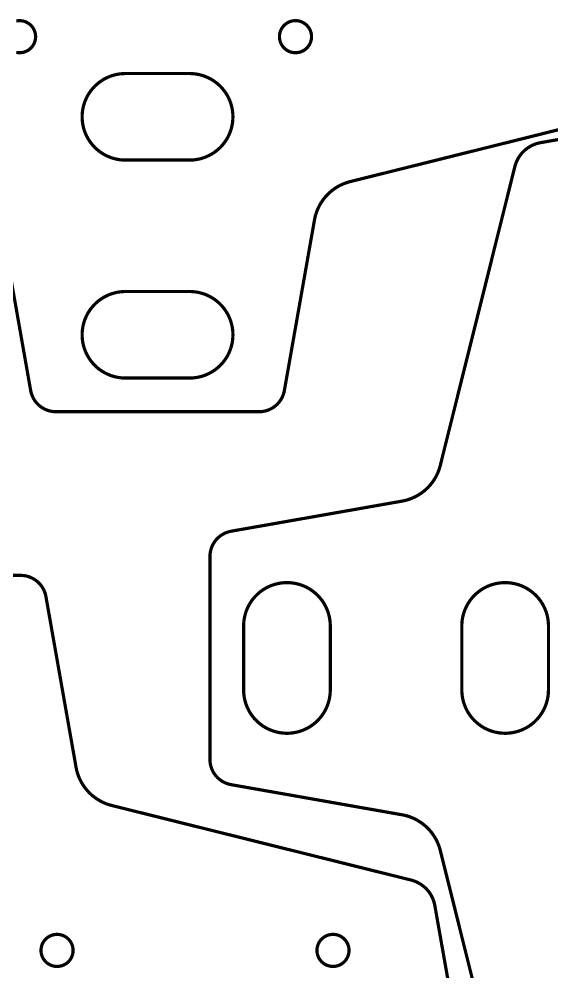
# Model space of a CAD drawing. Extents: x 0 to 1251, y 0 to 2501.
# Drawn here: x 766.7 to 932.8, y 1131.9 to 1429.2 of the extents above; entities that cross this region are included whole.
import ezdxf

# ---------------------------------------------------------------- set-up
doc = ezdxf.new("R2010")
doc.units = 0
doc.layers.get('0').update_dxf_attribs({"linetype": 'CONTINUOUS'})

msp = doc.modelspace()

# ---------------------------------------------------------------- linework, layer by layer
at = {"color": 0, "const_width": 1}
for points in [[(765.868, 1428.63), (766.365, 1428.69), (766.749, 1428.72), (766.876, 1428.72), (767.004, 1428.72), (767.387, 1428.69), (767.883, 1428.63), (768.363, 1428.5), (768.822, 1428.33), (769.26, 1428.11), (769.672, 1427.86), (770.057, 1427.58), (770.411, 1427.25), (770.735, 1426.9), (771.022, 1426.51), (771.272, 1426.1), (771.483, 1425.67), (771.651, 1425.21), (771.775, 1424.72), (771.85, 1424.24), (771.876, 1423.85), (771.876, 1423.72), (771.876, 1423.72), (771.876, 1423.6), (771.85, 1423.21), (771.775, 1422.71), (771.651, 1422.24), (771.483, 1421.78), (771.272, 1421.33), (771.022, 1420.93), (770.735, 1420.54), (770.411, 1420.18), (770.057, 1419.86), (769.672, 1419.57), (769.26, 1419.32), (768.822, 1419.11), (768.363, 1418.94), (767.883, 1418.82), (767.387, 1418.75), (767.004, 1418.72), (766.876, 1418.72), (766.749, 1418.72), (766.365, 1418.75), (765.868, 1418.82)], [(963.19, 1401.76), (869.939, 1378.51), (869.807, 1378.48), (869.414, 1378.37), (868.896, 1378.21), (868.385, 1378.03), (867.882, 1377.84), (867.387, 1377.62), (866.9, 1377.39), (866.422, 1377.14), (865.954, 1376.88), (865.496, 1376.6), (865.047, 1376.3), (864.61, 1375.99), (864.182, 1375.66), (863.768, 1375.31), (863.365, 1374.95), (862.974, 1374.57), (862.689, 1374.28), (862.597, 1374.18), (862.504, 1374.09), (862.233, 1373.78), (861.886, 1373.37), (861.554, 1372.94), (861.239, 1372.5), (860.94, 1372.05), (860.657, 1371.59), (860.392, 1371.13), (860.143, 1370.65), (859.911, 1370.16), (859.697, 1369.67), (859.501, 1369.17), (859.324, 1368.66), (859.164, 1368.14), (859.022, 1367.62), (858.899, 1367.09), (858.818, 1366.69), (858.794, 1366.56), (849.41, 1313.33), (849.379, 1313.16), (849.257, 1312.65), (849.047, 1311.98), (848.781, 1311.34), (848.46, 1310.72), (848.086, 1310.13), (847.662, 1309.58), (847.192, 1309.07), (846.808, 1308.71), (846.674, 1308.59), (846.539, 1308.48), (846.115, 1308.17), (845.526, 1307.79), (844.908, 1307.47), (844.267, 1307.2), (843.604, 1306.99), (842.925, 1306.84), (842.233, 1306.75), (841.707, 1306.72), (841.531, 1306.72), (778.221, 1306.72), (778.046, 1306.72), (777.519, 1306.75), (776.826, 1306.84), (776.147, 1306.99), (775.485, 1307.2), (774.843, 1307.47), (774.226, 1307.79), (773.636, 1308.17), (773.214, 1308.48), (773.079, 1308.59), (772.944, 1308.71), (772.561, 1309.07), (772.089, 1309.58), (771.667, 1310.13), (771.293, 1310.72), (770.972, 1311.34), (770.706, 1311.98), (770.494, 1312.65), (770.374, 1313.16), (770.343, 1313.33), (760.957, 1366.56)], [(921.253, 1076.59), (898.003, 1169.84), (897.969, 1169.97), (897.863, 1170.37), (897.703, 1170.88), (897.525, 1171.39), (897.329, 1171.9), (897.117, 1172.39), (896.885, 1172.88), (896.637, 1173.36), (896.372, 1173.83), (896.092, 1174.28), (895.793, 1174.73), (895.479, 1175.17), (895.15, 1175.6), (894.804, 1176.01), (894.444, 1176.42), (894.068, 1176.81), (893.778, 1177.09), (893.678, 1177.18), (893.579, 1177.28), (893.275, 1177.55), (892.858, 1177.89), (892.432, 1178.23), (891.993, 1178.54), (891.546, 1178.84), (891.086, 1179.12), (890.618, 1179.39), (890.142, 1179.64), (889.656, 1179.87), (889.161, 1180.08), (888.66, 1180.28), (888.151, 1180.46), (887.636, 1180.62), (887.114, 1180.76), (886.586, 1180.88), (886.186, 1180.96), (886.053, 1180.98), (832.825, 1190.37), (832.651, 1190.4), (832.139, 1190.52), (831.474, 1190.73), (830.831, 1191), (830.214, 1191.32), (829.628, 1191.69), (829.076, 1192.12), (828.561, 1192.59), (828.199, 1192.97), (828.086, 1193.11), (827.974, 1193.24), (827.658, 1193.66), (827.283, 1194.25), (826.963, 1194.87), (826.696, 1195.51), (826.488, 1196.18), (826.336, 1196.85), (826.244, 1197.55), (826.214, 1198.07), (826.214, 1198.25), (826.214, 1261.56), (826.214, 1261.73), (826.244, 1262.26), (826.336, 1262.95), (826.488, 1263.63), (826.696, 1264.29), (826.963, 1264.94), (827.283, 1265.55), (827.658, 1266.14), (827.974, 1266.57), (828.086, 1266.7), (828.199, 1266.84), (828.561, 1267.22), (829.076, 1267.69), (829.628, 1268.11), (830.214, 1268.49), (830.831, 1268.81), (831.474, 1269.07), (832.139, 1269.28), (832.651, 1269.41), (832.825, 1269.44), (886.053, 1278.82), (886.186, 1278.85), (886.586, 1278.93), (887.114, 1279.05), (887.636, 1279.19), (888.151, 1279.35), (888.66, 1279.53), (889.161, 1279.73), (889.656, 1279.94), (890.142, 1280.17), (890.618, 1280.42), (891.086, 1280.68), (891.546, 1280.97), (891.993, 1281.27), (892.432, 1281.58), (892.858, 1281.91), (893.275, 1282.26), (893.579, 1282.53), (893.678, 1282.63), (893.778, 1282.72), (894.068, 1283), (894.444, 1283.39), (894.804, 1283.8), (895.15, 1284.21), (895.479, 1284.64), (895.793, 1285.07), (896.092, 1285.52), (896.372, 1285.98), (896.637, 1286.45), (896.885, 1286.93), (897.117, 1287.42), (897.329, 1287.91), (897.525, 1288.41), (897.703, 1288.92), (897.863, 1289.44), (897.969, 1289.83), (898.003, 1289.97), (921.253, 1383.22), (921.297, 1383.39), (921.453, 1383.91), (921.701, 1384.59), (921.997, 1385.24), (922.34, 1385.87), (922.726, 1386.48), (923.154, 1387.05), (923.625, 1387.6), (924.004, 1387.99), (924.136, 1388.11), (924.268, 1388.23), (924.682, 1388.59), (925.258, 1389.01), (925.864, 1389.4), (926.494, 1389.75), (927.147, 1390.04), (927.821, 1390.29), (928.512, 1390.5), (929.042, 1390.61), (929.219, 1390.65), (973.214, 1398.4)], [(703.907, 1255.66), (767.217, 1255.66), (767.393, 1255.66), (767.919, 1255.63), (768.611, 1255.54), (769.29, 1255.39), (769.953, 1255.18), (770.594, 1254.91), (771.213, 1254.59), (771.801, 1254.22), (772.225, 1253.9), (772.36, 1253.79), (772.493, 1253.68), (772.878, 1253.32), (773.349, 1252.8), (773.772, 1252.25), (774.146, 1251.66), (774.467, 1251.05), (774.733, 1250.4), (774.943, 1249.74), (775.065, 1249.22), (775.096, 1249.05), (784.481, 1195.82), (784.504, 1195.69), (784.585, 1195.29), (784.708, 1194.76), (784.85, 1194.24), (785.01, 1193.73), (785.188, 1193.22), (785.383, 1192.71), (785.597, 1192.22), (785.829, 1191.73), (786.078, 1191.26), (786.343, 1190.79), (786.626, 1190.33), (786.925, 1189.88), (787.24, 1189.44), (787.572, 1189.02), (787.919, 1188.6), (788.19, 1188.3), (788.283, 1188.2), (788.375, 1188.1), (788.66, 1187.81), (789.051, 1187.43), (789.454, 1187.07), (789.868, 1186.73), (790.296, 1186.4), (790.733, 1186.08), (791.182, 1185.78), (791.64, 1185.5), (792.108, 1185.24), (792.586, 1184.99), (793.074, 1184.76), (793.568, 1184.55), (794.071, 1184.35), (794.582, 1184.17), (795.1, 1184.01), (795.493, 1183.91), (795.625, 1183.87), (888.876, 1160.62), (889.051, 1160.58), (889.571, 1160.42), (890.247, 1160.17), (890.901, 1159.88), (891.532, 1159.54), (892.136, 1159.15), (892.713, 1158.72), (893.258, 1158.25), (893.647, 1157.87), (893.771, 1157.74), (893.893, 1157.61), (894.244, 1157.19), (894.675, 1156.62), (895.063, 1156.01), (895.406, 1155.38), (895.703, 1154.73), (895.953, 1154.05), (896.154, 1153.36), (896.274, 1152.83), (896.304, 1152.66), (904.063, 1108.66)]]:
    msp.add_lwpolyline(points, dxfattribs=at)
for points in [[(857.876, 1423.72), (857.876, 1423.6), (857.85, 1423.21), (857.775, 1422.71), (857.651, 1422.24), (857.483, 1421.78), (857.272, 1421.33), (857.022, 1420.93), (856.735, 1420.54), (856.411, 1420.18), (856.057, 1419.86), (855.672, 1419.57), (855.26, 1419.32), (854.822, 1419.11), (854.363, 1418.94), (853.883, 1418.82), (853.387, 1418.75), (853.004, 1418.72), (852.876, 1418.72), (852.749, 1418.72), (852.365, 1418.75), (851.868, 1418.82), (851.389, 1418.94), (850.929, 1419.11), (850.493, 1419.32), (850.081, 1419.57), (849.696, 1419.86), (849.34, 1420.18), (849.018, 1420.54), (848.731, 1420.93), (848.479, 1421.33), (848.269, 1421.78), (848.101, 1422.24), (847.978, 1422.71), (847.901, 1423.21), (847.876, 1423.6), (847.876, 1423.72), (847.876, 1423.85), (847.901, 1424.24), (847.978, 1424.72), (848.101, 1425.21), (848.269, 1425.67), (848.479, 1426.1), (848.731, 1426.51), (849.018, 1426.9), (849.34, 1427.25), (849.696, 1427.58), (850.081, 1427.86), (850.493, 1428.11), (850.929, 1428.33), (851.389, 1428.5), (851.868, 1428.63), (852.365, 1428.69), (852.749, 1428.72), (852.876, 1428.72), (853.004, 1428.72), (853.387, 1428.69), (853.883, 1428.63), (854.363, 1428.5), (854.822, 1428.33), (855.26, 1428.11), (855.672, 1427.86), (856.057, 1427.58), (856.411, 1427.25), (856.735, 1426.9), (857.022, 1426.51), (857.272, 1426.1), (857.483, 1425.67), (857.651, 1425.21), (857.775, 1424.72), (857.85, 1424.24), (857.876, 1423.85), (857.876, 1423.72)], [(799.876, 1412.22), (799.651, 1412.22), (798.976, 1412.19), (798.088, 1412.1), (797.213, 1411.96), (796.354, 1411.75), (795.512, 1411.5), (794.693, 1411.18), (793.897, 1410.82), (793.126, 1410.42), (792.383, 1409.94), (791.672, 1409.44), (790.993, 1408.89), (790.35, 1408.29), (789.746, 1407.64), (789.182, 1406.96), (788.661, 1406.24), (788.297, 1405.67), (788.185, 1405.47), (788.072, 1405.28), (787.761, 1404.68), (787.393, 1403.86), (787.082, 1403.03), (786.828, 1402.18), (786.631, 1401.33), (786.489, 1400.46), (786.404, 1399.6), (786.376, 1398.72), (786.404, 1397.85), (786.489, 1396.97), (786.631, 1396.11), (786.828, 1395.25), (787.082, 1394.4), (787.393, 1393.58), (787.761, 1392.76), (788.072, 1392.17), (788.185, 1391.97), (788.297, 1391.78), (788.661, 1391.21), (789.182, 1390.49), (789.746, 1389.79), (790.35, 1389.15), (790.993, 1388.55), (791.672, 1388), (792.383, 1387.49), (793.126, 1387.03), (793.897, 1386.62), (794.693, 1386.26), (795.512, 1385.94), (796.354, 1385.69), (797.213, 1385.49), (798.088, 1385.34), (798.976, 1385.25), (799.651, 1385.22), (799.876, 1385.22), (819.876, 1385.22), (820.101, 1385.22), (820.775, 1385.25), (821.664, 1385.34), (822.539, 1385.49), (823.399, 1385.69), (824.239, 1385.94), (825.058, 1386.26), (825.856, 1386.62), (826.626, 1387.03), (827.368, 1387.49), (828.081, 1388), (828.758, 1388.55), (829.401, 1389.15), (830.007, 1389.79), (830.571, 1390.49), (831.092, 1391.21), (831.456, 1391.78), (831.568, 1391.97), (831.679, 1392.17), (831.992, 1392.76), (832.358, 1393.58), (832.669, 1394.4), (832.924, 1395.25), (833.122, 1396.11), (833.262, 1396.97), (833.347, 1397.85), (833.376, 1398.72), (833.347, 1399.6), (833.262, 1400.46), (833.122, 1401.33), (832.924, 1402.18), (832.669, 1403.03), (832.358, 1403.86), (831.992, 1404.68), (831.679, 1405.28), (831.568, 1405.47), (831.456, 1405.67), (831.092, 1406.24), (830.571, 1406.96), (830.007, 1407.64), (829.401, 1408.29), (828.758, 1408.89), (828.081, 1409.44), (827.368, 1409.94), (826.626, 1410.42), (825.856, 1410.82), (825.058, 1411.18), (824.239, 1411.5), (823.399, 1411.75), (822.539, 1411.96), (821.664, 1412.1), (820.775, 1412.19), (820.101, 1412.22), (819.876, 1412.22), (799.876, 1412.22)], [(799.876, 1317.22), (799.651, 1317.22), (798.976, 1317.25), (798.088, 1317.34), (797.213, 1317.49), (796.354, 1317.69), (795.512, 1317.94), (794.693, 1318.26), (793.897, 1318.62), (793.126, 1319.03), (792.383, 1319.49), (791.672, 1320), (790.993, 1320.55), (790.35, 1321.15), (789.746, 1321.8), (789.182, 1322.48), (788.661, 1323.21), (788.297, 1323.78), (788.185, 1323.97), (788.072, 1324.17), (787.761, 1324.77), (787.393, 1325.58), (787.082, 1326.41), (786.828, 1327.25), (786.631, 1328.11), (786.489, 1328.98), (786.404, 1329.85), (786.376, 1330.72), (786.404, 1331.59), (786.489, 1332.47), (786.631, 1333.33), (786.828, 1334.19), (787.082, 1335.03), (787.393, 1335.86), (787.761, 1336.68), (788.072, 1337.28), (788.185, 1337.47), (788.297, 1337.67), (788.661, 1338.23), (789.182, 1338.96), (789.746, 1339.64), (790.35, 1340.29), (790.993, 1340.89), (791.672, 1341.44), (792.383, 1341.95), (793.126, 1342.41), (793.897, 1342.82), (794.693, 1343.19), (795.512, 1343.5), (796.354, 1343.75), (797.213, 1343.96), (798.088, 1344.1), (798.976, 1344.19), (799.651, 1344.22), (799.876, 1344.22), (819.876, 1344.22), (820.101, 1344.22), (820.775, 1344.19), (821.664, 1344.1), (822.539, 1343.96), (823.399, 1343.75), (824.239, 1343.5), (825.058, 1343.19), (825.856, 1342.82), (826.626, 1342.41), (827.368, 1341.95), (828.081, 1341.44), (828.758, 1340.89), (829.401, 1340.29), (830.007, 1339.64), (830.571, 1338.96), (831.092, 1338.23), (831.456, 1337.67), (831.568, 1337.47), (831.679, 1337.28), (831.992, 1336.68), (832.358, 1335.86), (832.669, 1335.03), (832.924, 1334.19), (833.122, 1333.33), (833.262, 1332.47), (833.347, 1331.59), (833.376, 1330.72), (833.347, 1329.85), (833.262, 1328.98), (833.122, 1328.11), (832.924, 1327.25), (832.669, 1326.41), (832.358, 1325.58), (831.992, 1324.77), (831.679, 1324.17), (831.568, 1323.97), (831.456, 1323.78), (831.092, 1323.21), (830.571, 1322.48), (830.007, 1321.8), (829.401, 1321.15), (828.758, 1320.55), (828.081, 1320), (827.368, 1319.49), (826.626, 1319.03), (825.856, 1318.62), (825.058, 1318.26), (824.239, 1317.94), (823.399, 1317.69), (822.539, 1317.49), (821.664, 1317.34), (820.775, 1317.25), (820.101, 1317.22), (819.876, 1317.22), (799.876, 1317.22)], [(836.714, 1239.9), (836.714, 1240.13), (836.744, 1240.8), (836.833, 1241.69), (836.979, 1242.57), (837.182, 1243.43), (837.439, 1244.27), (837.749, 1245.09), (838.11, 1245.88), (838.522, 1246.65), (838.983, 1247.4), (839.493, 1248.11), (840.047, 1248.79), (840.647, 1249.43), (841.29, 1250.03), (841.975, 1250.6), (842.7, 1251.12), (843.269, 1251.48), (843.464, 1251.6), (843.658, 1251.71), (844.258, 1252.02), (845.072, 1252.39), (845.903, 1252.7), (846.749, 1252.95), (847.604, 1253.15), (848.469, 1253.29), (849.34, 1253.38), (850.214, 1253.4), (851.088, 1253.38), (851.958, 1253.29), (852.824, 1253.15), (853.679, 1252.95), (854.525, 1252.7), (855.356, 1252.39), (856.169, 1252.02), (856.769, 1251.71), (856.964, 1251.6), (857.158, 1251.48), (857.728, 1251.12), (858.453, 1250.6), (859.137, 1250.03), (859.781, 1249.43), (860.381, 1248.79), (860.935, 1248.11), (861.444, 1247.4), (861.906, 1246.65), (862.318, 1245.88), (862.679, 1245.09), (862.99, 1244.27), (863.247, 1243.43), (863.449, 1242.57), (863.596, 1241.69), (863.685, 1240.8), (863.714, 1240.13), (863.714, 1239.9), (863.714, 1219.9), (863.714, 1219.68), (863.685, 1219), (863.596, 1218.12), (863.449, 1217.24), (863.247, 1216.38), (862.99, 1215.54), (862.679, 1214.72), (862.318, 1213.93), (861.906, 1213.15), (861.444, 1212.41), (860.935, 1211.7), (860.381, 1211.02), (859.781, 1210.38), (859.137, 1209.77), (858.453, 1209.21), (857.728, 1208.69), (857.158, 1208.32), (856.964, 1208.21), (856.769, 1208.1), (856.169, 1207.79), (855.356, 1207.42), (854.525, 1207.11), (853.679, 1206.86), (852.824, 1206.66), (851.958, 1206.52), (851.088, 1206.43), (850.214, 1206.4), (849.34, 1206.43), (848.469, 1206.52), (847.604, 1206.66), (846.749, 1206.86), (845.903, 1207.11), (845.072, 1207.42), (844.258, 1207.79), (843.658, 1208.1), (843.464, 1208.21), (843.269, 1208.32), (842.7, 1208.69), (841.975, 1209.21), (841.29, 1209.77), (840.647, 1210.38), (840.047, 1211.02), (839.493, 1211.7), (838.983, 1212.41), (838.522, 1213.15), (838.11, 1213.93), (837.749, 1214.72), (837.439, 1215.54), (837.182, 1216.38), (836.979, 1217.24), (836.833, 1218.12), (836.744, 1219), (836.714, 1219.68), (836.714, 1219.9), (836.714, 1239.9)], [(931.714, 1239.9), (931.714, 1240.13), (931.685, 1240.8), (931.596, 1241.69), (931.449, 1242.57), (931.247, 1243.43), (930.99, 1244.27), (930.679, 1245.09), (930.318, 1245.88), (929.906, 1246.65), (929.444, 1247.4), (928.935, 1248.11), (928.381, 1248.79), (927.781, 1249.43), (927.137, 1250.03), (926.453, 1250.6), (925.728, 1251.12), (925.158, 1251.48), (924.964, 1251.6), (924.769, 1251.71), (924.169, 1252.02), (923.356, 1252.39), (922.525, 1252.7), (921.681, 1252.95), (920.824, 1253.15), (919.958, 1253.29), (919.087, 1253.38), (918.214, 1253.4), (917.34, 1253.38), (916.469, 1253.29), (915.604, 1253.15), (914.749, 1252.95), (913.903, 1252.7), (913.072, 1252.39), (912.258, 1252.02), (911.658, 1251.71), (911.464, 1251.6), (911.269, 1251.48), (910.7, 1251.12), (909.975, 1250.6), (909.29, 1250.03), (908.647, 1249.43), (908.047, 1248.79), (907.493, 1248.11), (906.983, 1247.4), (906.522, 1246.65), (906.11, 1245.88), (905.749, 1245.09), (905.439, 1244.27), (905.182, 1243.43), (904.979, 1242.57), (904.833, 1241.69), (904.744, 1240.8), (904.714, 1240.13), (904.714, 1239.9), (904.714, 1219.9), (904.714, 1219.68), (904.744, 1219), (904.833, 1218.12), (904.979, 1217.24), (905.182, 1216.38), (905.439, 1215.54), (905.749, 1214.72), (906.11, 1213.93), (906.522, 1213.15), (906.983, 1212.41), (907.493, 1211.7), (908.047, 1211.02), (908.647, 1210.38), (909.29, 1209.77), (909.975, 1209.21), (910.7, 1208.69), (911.269, 1208.32), (911.464, 1208.21), (911.658, 1208.1), (912.258, 1207.79), (913.072, 1207.42), (913.903, 1207.11), (914.749, 1206.86), (915.604, 1206.66), (916.469, 1206.52), (917.34, 1206.43), (918.214, 1206.4), (919.087, 1206.43), (919.958, 1206.52), (920.824, 1206.66), (921.681, 1206.86), (922.525, 1207.11), (923.356, 1207.42), (924.169, 1207.79), (924.769, 1208.1), (924.964, 1208.21), (925.158, 1208.32), (925.728, 1208.69), (926.453, 1209.21), (927.137, 1209.77), (927.781, 1210.38), (928.381, 1211.02), (928.935, 1211.7), (929.444, 1212.41), (929.906, 1213.15), (930.318, 1213.93), (930.679, 1214.72), (930.99, 1215.54), (931.247, 1216.38), (931.449, 1217.24), (931.596, 1218.12), (931.685, 1219), (931.714, 1219.68), (931.714, 1219.9), (931.714, 1239.9)], [(783.563, 1138.66), (783.563, 1138.53), (783.536, 1138.15), (783.461, 1137.65), (783.338, 1137.18), (783.169, 1136.72), (782.958, 1136.28), (782.708, 1135.87), (782.421, 1135.48), (782.097, 1135.13), (781.743, 1134.8), (781.358, 1134.52), (780.946, 1134.27), (780.508, 1134.05), (780.049, 1133.89), (779.569, 1133.76), (779.074, 1133.69), (778.69, 1133.66), (778.563, 1133.66), (778.435, 1133.66), (778.051, 1133.69), (777.554, 1133.76), (777.075, 1133.89), (776.615, 1134.05), (776.179, 1134.27), (775.767, 1134.52), (775.382, 1134.8), (775.026, 1135.13), (774.704, 1135.48), (774.417, 1135.87), (774.165, 1136.28), (773.956, 1136.72), (773.787, 1137.18), (773.664, 1137.65), (773.588, 1138.15), (773.563, 1138.53), (773.563, 1138.66), (773.563, 1138.79), (773.588, 1139.17), (773.664, 1139.67), (773.787, 1140.15), (773.956, 1140.61), (774.165, 1141.04), (774.417, 1141.46), (774.704, 1141.84), (775.026, 1142.2), (775.382, 1142.52), (775.767, 1142.81), (776.179, 1143.06), (776.615, 1143.27), (777.075, 1143.44), (777.554, 1143.56), (778.051, 1143.64), (778.435, 1143.66), (778.563, 1143.66), (778.69, 1143.66), (779.074, 1143.64), (779.569, 1143.56), (780.049, 1143.44), (780.508, 1143.27), (780.946, 1143.06), (781.358, 1142.81), (781.743, 1142.52), (782.097, 1142.2), (782.421, 1141.84), (782.708, 1141.46), (782.958, 1141.04), (783.169, 1140.61), (783.338, 1140.15), (783.461, 1139.67), (783.536, 1139.17), (783.563, 1138.79), (783.563, 1138.66)], [(869.563, 1138.66), (869.563, 1138.53), (869.536, 1138.15), (869.461, 1137.65), (869.338, 1137.18), (869.169, 1136.72), (868.958, 1136.28), (868.708, 1135.87), (868.421, 1135.48), (868.097, 1135.13), (867.743, 1134.8), (867.358, 1134.52), (866.946, 1134.27), (866.508, 1134.05), (866.049, 1133.89), (865.569, 1133.76), (865.074, 1133.69), (864.69, 1133.66), (864.563, 1133.66), (864.435, 1133.66), (864.051, 1133.69), (863.554, 1133.76), (863.075, 1133.89), (862.615, 1134.05), (862.179, 1134.27), (861.767, 1134.52), (861.382, 1134.8), (861.026, 1135.13), (860.704, 1135.48), (860.417, 1135.87), (860.165, 1136.28), (859.956, 1136.72), (859.787, 1137.18), (859.664, 1137.65), (859.588, 1138.15), (859.563, 1138.53), (859.563, 1138.66), (859.563, 1138.79), (859.588, 1139.17), (859.664, 1139.67), (859.787, 1140.15), (859.956, 1140.61), (860.165, 1141.04), (860.417, 1141.46), (860.704, 1141.84), (861.026, 1142.2), (861.382, 1142.52), (861.767, 1142.81), (862.179, 1143.06), (862.615, 1143.27), (863.075, 1143.44), (863.554, 1143.56), (864.051, 1143.64), (864.435, 1143.66), (864.563, 1143.66), (864.69, 1143.66), (865.074, 1143.64), (865.569, 1143.56), (866.049, 1143.44), (866.508, 1143.27), (866.946, 1143.06), (867.358, 1142.81), (867.743, 1142.52), (868.097, 1142.2), (868.421, 1141.84), (868.708, 1141.46), (868.958, 1141.04), (869.169, 1140.61), (869.338, 1140.15), (869.461, 1139.67), (869.536, 1139.17), (869.563, 1138.79), (869.563, 1138.66)]]:
    msp.add_lwpolyline(points, close=True, dxfattribs=at)

doc.saveas('drawing.dxf')
